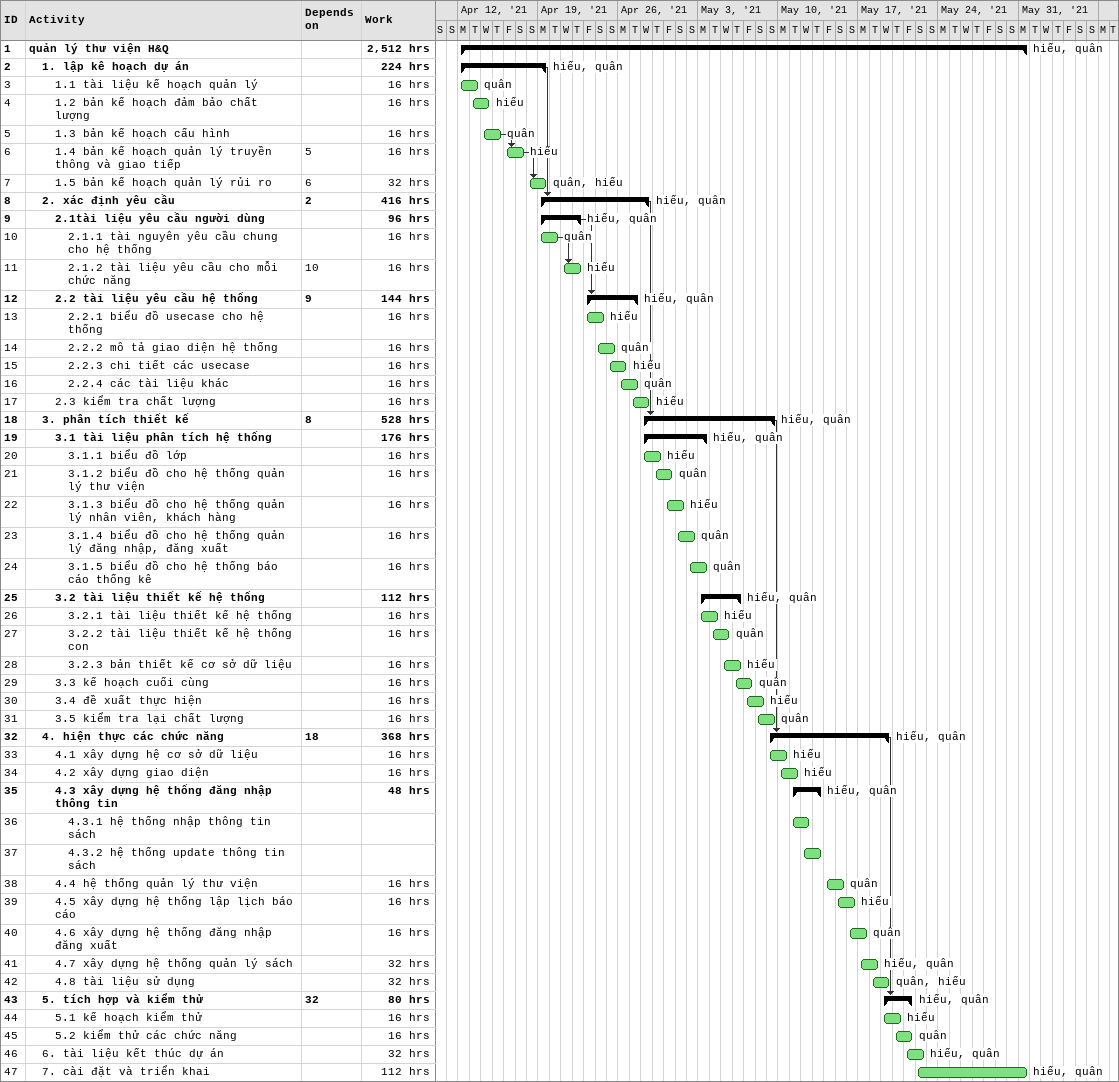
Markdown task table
| ID | Level | Task | Start | Finish | Predecessors | Resources | Work (h) |
|---|---|---|---|---|---|---|---|
| 1 | 1 | **quản lý thư viện H&Q** | 2021-04-12 | 2021-05-31 |  | hiếu, quân | 2512 |
| 2 | 2 | **1. lập kê hoạch dự án** | 2021-04-12 | 2021-04-19 |  | hiếu, quân | 224 |
| 3 | 3 | 1.1 tài liệu kế hoạch quản lý | 2021-04-12 | 2021-04-13 |  | quân | 16 |
| 4 | 3 | 1.2 bản kế hoạch đảm bảo chất lượng | 2021-04-13 | 2021-04-14 |  | hiếu | 16 |
| 5 | 3 | 1.3 bản kế hoạch cấu hình | 2021-04-14 | 2021-04-15 |  | quân | 16 |
| 6 | 3 | 1.4 bản kế hoạch quản lý truyền thông và giao tiếp | 2021-04-16 | 2021-04-17 | 5 | hiếu | 16 |
| 7 | 3 | 1.5 bản kế hoạch quản lý rủi ro | 2021-04-18 | 2021-04-19 | 6 | quân, hiếu | 32 |
| 8 | 2 | **2. xác định yêu cầu** | 2021-04-19 | 2021-04-28 | 2 | hiếu, quân | 416 |
| 9 | 3 | **2.1tài liệu yêu cầu người dùng** | 2021-04-19 | 2021-04-22 |  | hiếu, quân | 96 |
| 10 | 4 | 2.1.1 tài nguyên yêu cầu chung cho hệ thống | 2021-04-19 | 2021-04-20 |  | quân | 16 |
| 11 | 4 | 2.1.2 tài liệu yêu cầu cho mỗi chức năng | 2021-04-21 | 2021-04-22 | 10 | hiếu | 16 |
| 12 | 3 | **2.2 tài liệu yêu cầu hệ thống** | 2021-04-23 | 2021-04-27 | 9 | hiếu, quân | 144 |
| 13 | 4 | 2.2.1 biểu đồ usecase cho hệ thống | 2021-04-23 | 2021-04-24 |  | hiếu | 16 |
| 14 | 4 | 2.2.2 mô tả giao diện hệ thống | 2021-04-24 | 2021-04-25 |  | quân | 16 |
| 15 | 4 | 2.2.3 chi tiết các usecase | 2021-04-25 | 2021-04-26 |  | hiếu | 16 |
| 16 | 4 | 2.2.4 các tài liệu khác | 2021-04-26 | 2021-04-27 |  | quân | 16 |
| 17 | 3 | 2.3 kiểm tra chất lượng | 2021-04-27 | 2021-04-28 |  | hiếu | 16 |
| 18 | 2 | **3. phân tích thiết kế** | 2021-04-28 | 2021-05-09 | 8 | hiếu, quân | 528 |
| 19 | 3 | **3.1 tài liệu phân tích hệ thống** | 2021-04-28 | 2021-05-03 |  | hiếu, quân | 176 |
| 20 | 4 | 3.1.1 biểu đồ lớp | 2021-04-28 | 2021-04-29 |  | hiếu | 16 |
| 21 | 4 | 3.1.2 biểu đồ cho hệ thống quản lý thư viện | 2021-04-29 | 2021-04-30 |  | quân | 16 |
| 22 | 4 | 3.1.3 biểu đồ cho hệ thống quản lý nhân viên, khách hàng | 2021-04-30 | 2021-05-01 |  | hiếu | 16 |
| 23 | 4 | 3.1.4 biểu đồ cho hệ thống quản lý đăng nhập, đăng xuất | 2021-05-01 | 2021-05-02 |  | quân | 16 |
| 24 | 4 | 3.1.5 biểu đồ cho hệ thống báo cáo thống kê | 2021-05-02 | 2021-05-03 |  | quân | 16 |
| 25 | 3 | **3.2 tài liệu thiết kế hệ thống** | 2021-05-03 | 2021-05-06 |  | hiếu, quân | 112 |
| 26 | 4 | 3.2.1 tài liệu thiết kế hệ thống | 2021-05-03 | 2021-05-04 |  | hiếu | 16 |
| 27 | 4 | 3.2.2 tài liệu thiết kế hệ thống con | 2021-05-04 | 2021-05-05 |  | quân | 16 |
| 28 | 4 | 3.2.3 bản thiết kế cơ sở dữ liệu | 2021-05-05 | 2021-05-06 |  | hiếu | 16 |
| 29 | 3 | 3.3 kế hoạch cuối cùng | 2021-05-06 | 2021-05-07 |  | quân | 16 |
| 30 | 3 | 3.4 đề xuất thực hiện | 2021-05-07 | 2021-05-08 |  | hiếu | 16 |
| 31 | 3 | 3.5 kiểm tra lại chất lượng | 2021-05-08 | 2021-05-09 |  | quân | 16 |
| 32 | 2 | **4. hiện thực các chức năng** | 2021-05-09 | 2021-05-19 | 18 | hiếu, quân | 368 |
| 33 | 3 | 4.1 xây dựng hệ cơ sở dữ liệu | 2021-05-09 | 2021-05-10 |  | hiếu | 16 |
| 34 | 3 | 4.2 xây dựng giao diện | 2021-05-10 | 2021-05-11 |  | hiếu | 16 |
| 35 | 3 | **4.3 xây dựng hệ thống đăng nhập thông tin** | 2021-05-11 | 2021-05-13 |  | hiếu, quân | 48 |
| 36 | 4 | 4.3.1 hệ thống nhập thông tin sách | 2021-05-11 | 2021-05-12 |  |  |  |
| 37 | 4 | 4.3.2 hệ thống update thông tin sách | 2021-05-12 | 2021-05-13 |  |  |  |
| 38 | 3 | 4.4 hệ thống quản lý thư viện | 2021-05-14 | 2021-05-15 |  | quân | 16 |
| 39 | 3 | 4.5 xây dựng hệ thống lập lịch báo cáo | 2021-05-15 | 2021-05-16 |  | hiếu | 16 |
| 40 | 3 | 4.6 xây dựng hệ thống đăng nhập đăng xuất | 2021-05-16 | 2021-05-17 |  | quân | 16 |
| 41 | 3 | 4.7 xây dựng hệ thống quản lý sách | 2021-05-17 | 2021-05-18 |  | hiếu, quân | 32 |
| 42 | 3 | 4.8 tài liệu sử dụng | 2021-05-18 | 2021-05-19 |  | quân, hiếu | 32 |
| 43 | 2 | **5. tích hợp và kiểm thử** | 2021-05-19 | 2021-05-21 | 32 | hiếu, quân | 80 |
| 44 | 3 | 5.1 kế hoạch kiểm thử | 2021-05-19 | 2021-05-20 |  | hiếu | 16 |
| 45 | 3 | 5.2 kiểm thử các chức năng | 2021-05-20 | 2021-05-21 |  | quân | 16 |
| 46 | 2 | 6. tài liệu kết thúc dự án | 2021-05-21 | 2021-05-22 |  | hiếu, quân | 32 |
| 47 | 2 | 7. cài đặt và triển khai | 2021-05-22 | 2021-05-31 |  | hiếu, quân | 112 |
